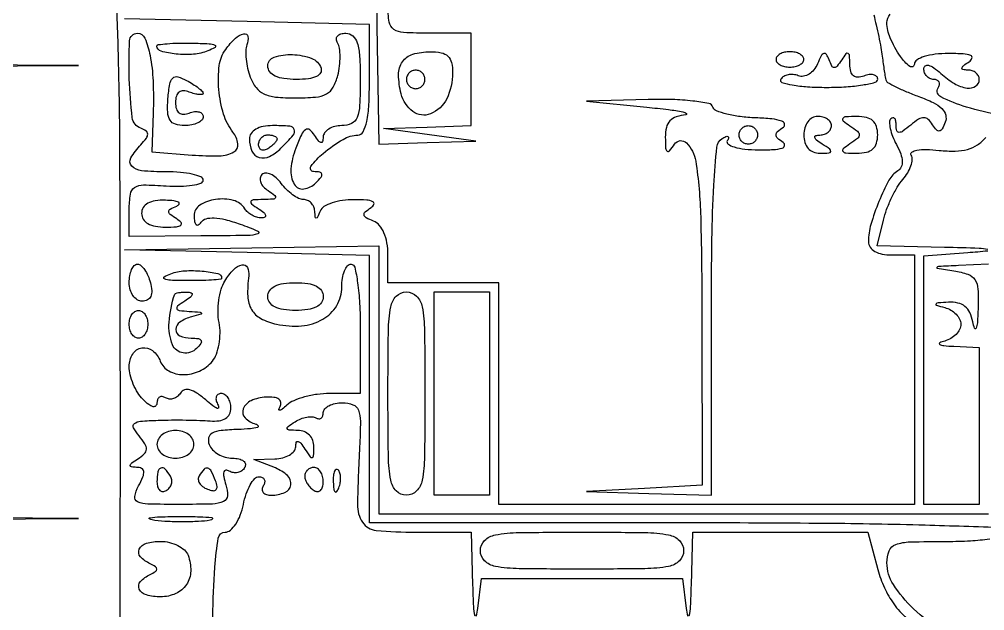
# Model space of a CAD drawing. Extents: x 23 to 255, y 40 to 184.
# Drawn here: x 183.42 to 192.26, y 89.04 to 94.46 of the extents above; entities that cross this region are included whole.
import ezdxf

# ---------------------------------------------------------------- set-up
doc = ezdxf.new("R2010")
doc.units = 0
doc.header["$MEASUREMENT"] = 0

msp = doc.modelspace()

# ---------------------------------------------------------------- linework, layer by layer
for points in [[(207.919475, 175.632891, 0.000007), (191.762556, 175.634099, 0.00002), (173.0434, 175.634494, 0.000013), (151.49745, 175.633531), (95.9364, 175.6296)], [(184.293888, 94.894483, -0.007722), (184.322148, 94.25961, -0.006492), (184.339675, 93.168083, -0.000768), (184.3434, 90.743142, -0.000499), (184.34057, 87.905087, -0.009538)], [(186.688115, 94.780257, -0.003013), (186.696203, 94.39245), (186.7122, 93.3138), (187.15635, 93.327091), (187.6005, 93.340382), (187.1775, 93.3984), (186.7545, 93.456418), (187.15635, 93.469709), (187.5582, 93.483), (187.5582, 93.906), (187.5582, 94.329), (187.1775, 94.329, -0.012152), (186.939063, 94.334796, -0.135673), (186.849675, 94.36425, -0.212646), (186.807843, 94.430421, -0.036189), (186.7968, 94.5828, -0.036189)], [(191.244058, 94.4982, -0.008505), (191.267163, 94.404872, -0.005976), (191.290112, 94.299126, -0.006032), (191.309654, 94.197351, -0.012554), (191.321929, 94.1175, 0.002561), (191.33102, 94.049314, 0.002949), (191.34041, 93.984356, 0.002647), (191.348983, 93.9294, 0.01708), (191.354403, 93.901845, 0.209098), (191.371543, 93.878854, 0.013137), (191.447781, 93.838028, 0.017578), (191.544491, 93.793648, 0.012025), (191.657123, 93.74983, -0.025634), (191.79013, 93.693872, -0.080783), (191.869164, 93.638551, -0.139107), (191.903091, 93.57963, -0.154309), (191.89915, 93.514241, -0.030866), (191.871102, 93.45278, -0.225928), (191.845792, 93.43407, -0.267405), (191.818405, 93.443464, -0.04108), (191.782875, 93.491617, 0.066014), (191.742922, 93.540479, 0.194887), (191.703227, 93.555812, 0.140487), (191.654965, 93.54112, 0.029529), (191.583148, 93.488351, -0.015658), (191.511595, 93.432657, -0.155747), (191.475973, 93.420809, -0.347834), (191.45599, 93.436235, -0.061049), (191.4498, 93.486741, 0.043837), (191.446413, 93.525302, 0.12868), (191.435361, 93.549325, 0.258152), (191.4192, 93.555749, 0.16613), (191.400646, 93.546646, 0.206642), (191.388242, 93.515397, 0.045771), (191.395361, 93.456939, 0.040331), (191.416914, 93.385568, 0.029385), (191.45168, 93.310287, -0.031164), (191.491481, 93.223293, -0.079303), (191.505809, 93.155576, -0.121795), (191.495939, 93.10485, -0.146705), (191.463827, 93.068669, 0.132457), (191.384174, 92.983823, 0.02473), (191.292226, 92.789026, 0.027316), (191.218557, 92.578725, 0.070699), (191.196, 92.419993, 0.153323), (191.211417, 92.3709, 0.110747), (191.253999, 92.331889, 0.082689), (191.321303, 92.306859, 0.047798), (191.4075, 92.2986), (191.619, 92.2986), (191.619, 91.1565), (191.619, 90.0144), (189.7155, 90.0144), (187.812, 90.0144), (187.812, 91.0296), (187.812, 92.0448), (187.3044, 92.0448), (186.7968, 92.0448), (186.7968, 92.301255, 0.041796), (186.7877, 92.40992, 0.060927), (186.760359, 92.501948, 0.074019), (186.717643, 92.570345, 0.125237), (186.662807, 92.609128, -0.027745), (186.596462, 92.638906, -0.234956), (186.577705, 92.66453, -0.265879), (186.587946, 92.692642, -0.034191), (186.641657, 92.732078, 0.144494), (186.66813, 92.762334, 0.412084), (186.659464, 92.786078, 0.093694), (186.602178, 92.800843, 0.015146), (186.4866, 92.804905, 0.036896), (186.380926, 92.79761, 0.045473), (186.284861, 92.774755, 0.051975), (186.210979, 92.741023, 0.165257), (186.176029, 92.70045, -0.009076), (186.152318, 92.64463, -0.295955), (186.140556, 92.637, -0.382689), (186.131442, 92.645173, -0.011437), (186.126679, 92.70045, 0.088424), (186.11682, 92.740832, 0.089455), (186.093638, 92.775136, 0.093262), (186.060886, 92.798129, 0.106931), (186.023577, 92.8062, -0.114055), (185.978981, 92.816507, -0.042964), (185.923706, 92.849651, -0.039762), (185.867503, 92.897519, -0.038632), (185.818994, 92.954117, 0.050371), (185.7726, 93.005747, 0.07807), (185.722655, 93.038633, 0.107732), (185.677254, 93.048396, 0.198182), (185.642917, 93.034117, 0.16362), (185.626977, 93.002027, 0.126842), (185.631508, 92.963031, 0.096837), (185.656891, 92.922641, 0.063267), (185.69945, 92.887496, -0.018793), (185.76195, 92.844599, -0.374951), (185.766505, 92.823668, -0.256281), (185.744624, 92.809771, -0.012191), (185.6547, 92.8062, 0.011695), (185.562651, 92.802636, 0.267377), (185.541447, 92.788603, 0.363403), (185.546499, 92.767362, 0.016614), (185.6124, 92.7216, -0.027275), (185.659278, 92.687545, -0.147021), (185.676768, 92.661761, -0.37991), (185.669285, 92.645097, -0.102799), (185.638543, 92.638295, -0.074131), (185.596125, 92.644063, -0.053889), (185.552024, 92.662232, -0.054031), (185.512958, 92.689329, -0.075854), (185.4855, 92.7216, 0.193313), (185.382211, 92.797752, 0.097632), (185.218095, 92.807404, 0.107813), (185.074025, 92.7547, 0.259087), (185.021495, 92.65815, 0.034779), (185.025771, 92.603646, 0.16695), (185.039913, 92.576393, 0.343442), (185.060289, 92.574355, 0.098226), (185.084945, 92.597688, -0.171776), (185.130899, 92.63004, -0.079882), (185.204317, 92.638427, -0.052285), (185.306852, 92.622915, -0.020762), (185.4432, 92.581313, -0.017137), (185.605317, 92.518073, -0.699554), (185.603819, 92.491469, -0.069984), (185.511684, 92.477173, -0.001729), (185.08365, 92.472575), (184.428, 92.4678), (184.428, 92.71111, -0.034526), (184.437978, 92.855437, -0.217213), (184.47657, 92.916202, -0.148263), (184.55759, 92.939746, -0.014042), (184.7664, 92.93146, 0.021024), (184.896118, 92.928125, 0.034617), (185.005395, 92.937497, 0.039117), (185.084382, 92.956237, 0.325754), (185.1048, 92.98425, 0.309654), (185.084646, 93.013673, 0.037373), (185.005395, 93.037749, 0.03397), (184.896101, 93.054524, 0.0211), (184.7664, 93.06, -0.021717), (184.540706, 93.069807, -0.184391), (184.451004, 93.113309, -0.333771), (184.442877, 93.186704, -0.055626), (184.53375, 93.307455, 0.026382), (184.58452, 93.367301, 0.164145), (184.5972, 93.404886, 0.247772), (184.582136, 93.43342, 0.062037), (184.53375, 93.458325, -0.281812), (184.455651, 93.556909, -0.02145), (184.428131, 93.910353, -0.021213), (184.430791, 94.259908, -0.399635), (184.503429, 94.329, -0.304055), (184.570604, 94.283989, -0.049192), (184.618243, 94.125391, -0.037824), (184.645854, 93.892254, -0.019028), (184.647106, 93.595759), (184.635176, 93.243217), (185.004229, 93.213865, 0.024651), (185.252953, 93.206383, 0.123541), (185.386397, 93.242605, 0.308955), (185.423106, 93.316584, 0.132279), (185.377788, 93.423256, -0.092968), (185.291853, 93.588579, -0.05156), (185.248565, 93.812538, -0.052197), (185.252167, 94.032175, -0.128683), (185.311013, 94.18095, -0.041939), (185.399978, 94.283114, -0.140041), (185.477557, 94.324719, -0.434721), (185.514046, 94.299425, -0.127696), (185.505668, 94.22325, 0.084721), (185.495069, 94.169454, 0.032061), (185.498037, 94.092649, 0.030634), (185.512077, 94.007792, 0.03268), (185.53619, 93.92715, 0.073258), (185.588717, 93.831489, 0.122606), (185.659775, 93.774216, 0.085751), (185.76802, 93.745035, 0.023063), (185.946462, 93.7368, 0.020719), (186.133135, 93.744539, 0.101094), (186.234128, 93.774057, 0.148006), (186.295467, 93.834708, 0.062898), (186.337853, 93.943492, 0.031921), (186.353631, 94.029184, 0.032431), (186.358259, 94.115731, 0.034264), (186.352221, 94.191118, 0.101636), (186.334472, 94.239592, -0.12894), (186.324069, 94.273569, -0.189539), (186.33419, 94.302736, -0.145934), (186.364713, 94.322402, -0.070749), (186.411107, 94.329, -0.186926), (186.474155, 94.304576, -0.133121), (186.515255, 94.240019, -0.061978), (186.537195, 94.118384, -0.013664), (186.543, 93.906, -0.011557), (186.537506, 93.668331, -0.083766), (186.51339, 93.557025, -0.189791), (186.462293, 93.502791, -0.110458), (186.3738, 93.483, 0.060533), (186.309001, 93.475126, 0.078496), (186.253922, 93.451936, 0.095937), (186.216791, 93.417589, 0.156456), (186.203305, 93.37725, -0.057377), (186.198187, 93.337129, -0.409499), (186.183094, 93.327835, -0.177196), (186.15985, 93.342936, -0.019992), (186.123562, 93.395533, 0.082687), (186.079867, 93.444462, 0.333265), (186.042271, 93.445721, 0.134405), (186.004132, 93.399855, 0.015788), (185.952514, 93.276007, 0.067292), (185.90835, 93.086487, 0.156435), (185.939235, 92.945597, 0.304184), (186.025854, 92.90332, 0.163658), (186.13692, 92.95848, 0.023395), (186.184645, 93.010893, 0.227191), (186.191734, 93.039242, 0.310348), (186.173697, 93.056634, 0.03752), (186.11577, 93.061881, -0.607545), (186.091757, 93.109916, -0.063389), (186.203819, 93.229021, -0.03715), (186.385665, 93.357469, -0.131482), (186.52185, 93.396519, 0.279957), (186.569423, 93.426592, 0.063965), (186.601944, 93.520499, 0.038749), (186.621793, 93.674525, 0.012676), (186.6276, 93.903544), (186.6276, 94.408689), (185.50665, 94.43497), (184.3857, 94.461252)], [(192.401528, 93.579802, -0.035741), (192.092559, 93.652884, -0.036843), (191.858762, 93.745553, -0.44458), (191.834714, 93.828218, 0.092164), (191.846219, 93.857902, 0.170701), (191.842347, 93.883152, 0.174877), (191.823663, 93.900014, 0.097296), (191.793193, 93.906, -0.108259), (191.759012, 93.913489, -0.099669), (191.729918, 93.934703, -0.09553), (191.71041, 93.966408, -0.090524), (191.7036, 94.003712, -0.235796), (191.71687, 94.030286, -0.231882), (191.746244, 94.035899, -0.089583), (191.794964, 94.01263, -0.027832), (191.858311, 93.961412, 0.04903), (191.98346, 93.868703, 0.096258), (192.099528, 93.82664, 0.18676), (192.177574, 93.843562, 0.252153), (192.2112, 93.906, 0.123684), (192.203069, 93.938367, 0.099425), (192.180136, 93.966129, 0.089546), (192.145847, 93.98502, 0.07833), (192.10545, 93.991895, -0.043119), (192.061571, 93.996229, -0.407644), (192.051713, 94.010273, -0.195823), (192.064851, 94.031755, -0.017677), (192.117904, 94.068035, 0.164983), (192.143608, 94.099866, 0.407688), (192.132459, 94.124702, 0.081054), (192.064563, 94.139378, 0.01278), (191.927554, 94.14288, 0.028524), (191.806802, 94.135986, 0.047259), (191.707037, 94.114877, 0.061567), (191.638389, 94.08373, 0.253806), (191.616309, 94.04559, -0.606457), (191.574527, 94.02526, -0.087666), (191.489125, 94.115395, -0.040984), (191.394643, 94.287672, -0.105316), (191.3652, 94.425904, -0.182982), (191.394342, 94.502869, -0.138232)], [(192.288961, 92.349172, 0.046462), (192.209278, 92.359098, 0.001568), (191.892338, 92.367951), (191.277376, 92.3832), (191.332651, 92.61585, -0.030734), (191.36286, 92.715371, -0.02226), (191.408062, 92.822083, -0.022612), (191.460302, 92.919929, -0.044784), (191.51175, 92.991219, 0.043433), (191.555567, 93.051591, 0.05279), (191.58504, 93.114929, 0.06166), (191.596975, 93.171794, 0.160684), (191.587364, 93.211945, -0.405733), (191.593415, 93.239348, -0.102761), (191.640206, 93.257918, -0.049527), (191.726706, 93.264334, -0.021208), (191.84247, 93.256526, 0.030832), (191.990232, 93.249411, 0.063947), (192.104352, 93.265639, 0.07898), (192.194622, 93.306668, 0.075396), (192.269367, 93.3742, -0.010162)], [(192.426297, 89.800678, 0.001485), (191.714175, 89.823437, 0.00525), (190.80913, 89.840162, 0.001995), (189.5463, 89.8452), (186.6276, 89.8452), (186.6276, 91.069444), (186.6276, 92.293689), (185.50665, 92.31997), (184.3857, 92.346252), (185.54895, 92.364726), (186.7122, 92.3832), (186.7122, 91.1565), (186.7122, 89.9298), (189.504, 89.9298), (192.2958, 89.9298)], [(192.2958, 92.214), (192.02085, 92.201324, 0.000897), (191.83772, 92.192552, 0.202175), (191.822532, 92.185241, 0.591928), (191.825484, 92.177046, 0.001448), (191.97855, 92.153405, -0.04348), (192.107556, 92.122211, -0.171428), (192.170967, 92.07262, -0.130577), (192.198676, 91.98547, -0.021282), (192.199679, 91.806531, -0.007317), (192.193038, 91.677903, -0.078147), (192.181541, 91.627015, -0.688391), (192.167628, 91.627198, -0.040416), (192.151495, 91.68525, 0.061419), (192.123928, 91.770441, 0.113096), (192.079435, 91.827664, 0.116807), (192.015572, 91.85868, 0.068283), (191.930366, 91.865786, 0.005067), (191.833162, 91.859627, 0.216639), (191.815426, 91.849935, 0.521337), (191.819249, 91.838284, 0.009228), (191.89395, 91.817283, -0.068007), (191.950542, 91.793927, -0.068913), (191.99851, 91.756326, -0.075394), (192.030894, 91.710759, -0.117373), (192.042, 91.6641, -0.117373), (192.030894, 91.617441, -0.075394), (191.99851, 91.571874, -0.068913), (191.950542, 91.534273, -0.068007), (191.89395, 91.510917, 0.049066), (191.848909, 91.494289, 0.602595), (191.848417, 91.480003, 0.109045), (191.885528, 91.468388, 0.010989), (191.97855, 91.462414), (192.2112, 91.4526), (192.2112, 90.7335), (192.2112, 90.0144), (191.9574, 90.0144), (191.7036, 90.0144), (191.7036, 91.151865), (191.7036, 92.289329), (192.10545, 92.321016, 0.006269), (192.288315, 92.337744, 0.851325)], [(185.193781, 88.98559, -0.015096), (185.212041, 89.439505, -0.022021), (185.242776, 89.706912, -0.368525), (185.305725, 89.7606, 0.183021), (185.353978, 89.778875, 0.066225), (185.40279, 89.835154, 0.054647), (185.444814, 89.917266, 0.041636), (185.47281, 90.0144, -0.032741), (185.49896, 90.111582, -0.045831), (185.535598, 90.193646, -0.054666), (185.576514, 90.250869, -0.213362), (185.615278, 90.2682, -0.105574), (185.646145, 90.261609, -0.180418), (185.664688, 90.243349, -0.163938), (185.667747, 90.215915, -0.085122), (185.6547, 90.1836, 0.131946), (185.645067, 90.15146, 0.190139), (185.65505, 90.123851, 0.14379), (185.684595, 90.105229, 0.069308), (185.729314, 90.099, 0.099602), (185.852833, 90.123852, 0.262801), (185.906218, 90.192678, 0.246397), (185.876264, 90.278054, 0.092456), (185.765885, 90.348153), (185.5701, 90.426675), (185.76045, 90.432038, 0.053342), (185.833365, 90.441923, 0.071142), (185.895265, 90.466889, 0.088946), (185.937145, 90.502368, 0.171213), (185.952095, 90.54315, -0.066727), (185.957735, 90.581636, -0.405416), (185.973569, 90.590737, -0.167501), (185.998156, 90.574609, -0.021149), (186.0354, 90.522, 0.011213), (186.083067, 90.451747, 0.309569), (186.102919, 90.444461, 0.327416), (186.116002, 90.460334, 0.011938), (186.118705, 90.54315, 0.093925), (186.108227, 90.601207, 0.103062), (186.077333, 90.649273, 0.103062), (186.029815, 90.681003, 0.093925), (185.97195, 90.692495, -0.012704), (185.891796, 90.695234, -0.310059), (185.875082, 90.70823, -0.326284), (185.881617, 90.727808, -0.013443), (185.946761, 90.771513, -0.045296), (185.998761, 90.798158, -0.049042), (186.053356, 90.814152, -0.054724), (186.10244, 90.817971, -0.131214), (186.137111, 90.807525, 0.111548), (186.162806, 90.798683, 0.183592), (186.184775, 90.804385, 0.15914), (186.199539, 90.824294, 0.080793), (186.2046, 90.855407, -0.189143), (186.218021, 90.889617, -0.088837), (186.256585, 90.918682, -0.068653), (186.313845, 90.938394, -0.048653), (186.381571, 90.945, -0.090618), (186.475921, 90.927759, -0.213273), (186.525629, 90.878413, -0.094808), (186.544238, 90.776012, -0.011138), (186.536884, 90.54315, 0.008468), (186.517316, 90.013202, 0.15136), (186.563973, 89.851231, 0.229204), (186.688593, 89.776655, 0.022164), (187.0506, 89.7606), (187.5582, 89.7606), (187.571739, 89.27415, 0.005049), (187.579132, 89.079314, 0.043432), (187.59083, 88.993077, 0.770582)], [(180.55755, 89.865351), (183.9627, 89.885503), (180.59283, 89.908628, -0.001156)], [(189.55597, 88.993077, 0.043432), (189.567668, 89.079314, 0.005049), (189.575061, 89.27415), (189.5886, 89.7606), (190.389039, 89.7606), (191.189478, 89.7606), (191.281213, 89.419925, 0.041696), (191.342125, 89.251158, 0.048993), (191.427699, 89.104311, 0.046719), (191.543896, 88.971534, 0.032914)], [(191.87008, 88.857424, -0.052218), (191.607694, 89.060053, -0.058159), (191.424277, 89.281079, -0.145128), (191.3652, 89.480328, -0.095152), (191.386261, 89.589994, -0.215618), (191.445788, 89.647324, -0.078941), (191.575225, 89.671454, -0.006687), (191.9151, 89.676, 0.013867), (192.129694, 89.681952, 0.024301), (192.306375, 89.700404, 0.022017)], [(187.604566, 88.992581, 0.042603), (187.619399, 89.06265), (187.65352, 89.3376), (188.5734, 89.3376), (189.49328, 89.3376), (189.527401, 89.06265, 0.042603), (189.542234, 88.992581, 0.770582)]]:
    msp.add_lwpolyline(points, format="xyb")
for points in [[(185.148451, 94.166952, -0.073827), (185.017714, 94.137035, -0.043462), (184.857091, 94.138528, -0.042137), (184.718674, 94.163772, -0.338669), (184.6818, 94.211967, -0.378823), (184.693037, 94.224671, -0.009757), (184.774992, 94.233126, -0.015922), (184.87741, 94.238401, -0.009589), (184.99905, 94.238454, -0.006806), (185.158309, 94.2333, -0.100438), (185.212315, 94.21973, -0.595733), (185.213347, 94.199042, -0.043469)], [(187.389, 93.96522, -0.11371), (187.33466, 93.729369, -0.185395), (187.186469, 93.590962, -0.264025), (187.024426, 93.612415, -0.170884), (186.917347, 93.774292, -0.056558), (186.893816, 93.950293, -0.156866), (186.929248, 94.068473, -0.172429), (187.023893, 94.13702, -0.07145), (187.182493, 94.1598, -0.047512), (187.283989, 94.150134, -0.142392), (187.345404, 94.118722, -0.150117), (187.37852, 94.060493, -0.054832)], [(190.35, 94.0893, 0.17482), (190.359703, 94.062398, 0.093122), (190.387277, 94.039509, 0.073362), (190.428351, 94.024019, 0.053595), (190.4769, 94.0188, 0.053595), (190.525449, 94.024019, 0.073362), (190.566523, 94.039509, 0.093122), (190.594097, 94.062398, 0.17482), (190.6038, 94.0893, 0.17482), (190.594097, 94.116202, 0.093122), (190.566523, 94.139091, 0.073362), (190.525449, 94.154581, 0.053595), (190.4769, 94.1598, 0.053595), (190.428351, 94.154581, 0.073362), (190.387277, 94.139091, 0.093122), (190.359703, 94.116202, 0.17482)], [(190.729633, 94.049188, -0.0714), (190.697028, 93.994015, -0.084963), (190.651818, 93.953962, -0.097624), (190.601346, 93.934917, -0.133944), (190.553292, 93.939743, 0.067688), (190.506531, 93.950753, 0.07272), (190.459702, 93.948451, 0.081193), (190.419974, 93.933664, 0.125366), (190.393751, 93.908348, 0.48402), (190.404283, 93.879314, 0.036259), (190.498126, 93.855477, 0.028947), (190.638277, 93.838806, 0.01513), (190.814042, 93.833486, 0.015293), (190.9929, 93.838957, 0.025032), (191.143549, 93.855782, 0.022403), (191.257482, 93.879599, 0.342504), (191.2806, 93.909388, 0.200957), (191.270209, 93.934197, 0.142539), (191.243323, 93.948689, 0.093321), (191.20231, 93.949718, 0.051393), (191.1537, 93.936594, -0.083918), (191.098315, 93.925426, -0.18545), (191.058228, 93.939391, -0.158525), (191.033747, 93.978928, -0.057999), (191.025505, 94.044999, 0.01514), (191.022487, 94.1233, 0.252708), (191.009048, 94.144552, 0.371795), (190.9888, 94.140447, 0.023537), (190.951145, 94.086777, -0.021226), (190.909233, 94.026447, -0.234453), (190.883652, 94.013755, -0.282378), (190.861334, 94.027451, -0.028858), (190.83539, 94.086777, 0.051603), (190.811614, 94.135051, 0.351354), (190.788223, 94.143175, 0.190869), (190.762802, 94.120937, 0.020931)], [(186.183881, 94.010458, -0.21335), (186.179524, 93.966438, -0.155959), (186.142853, 93.932796, -0.080612), (186.068946, 93.912181, -0.027795), (185.95785, 93.906, -0.032579), (185.84453, 93.913392, -0.07682), (185.763434, 93.937028, -0.118776), (185.714856, 93.975783, -0.166761), (185.697, 94.027831, -0.322892), (185.755803, 94.109394, -0.08953), (185.921316, 94.133211, -0.079476), (186.098732, 94.098301, -0.227861)], [(186.966, 93.906, 0.099038), (186.972459, 93.873713, 0.097945), (186.990851, 93.846251, 0.097945), (187.018313, 93.827859, 0.099038), (187.0506, 93.8214, 0.099038), (187.082887, 93.827859, 0.097945), (187.110349, 93.846251, 0.097945), (187.128741, 93.873713, 0.099038), (187.1352, 93.906, 0.099038), (187.128741, 93.938287, 0.097945), (187.110349, 93.965749, 0.097945), (187.082887, 93.984141, 0.099038), (187.0506, 93.9906, 0.099038), (187.018313, 93.984141, 0.097945), (186.990851, 93.965749, 0.097945), (186.972459, 93.938287, 0.099038)], [(185.1048, 93.778779, -0.367091), (185.095792, 93.768162, -0.064595), (185.067523, 93.767186, -0.044112), (185.026577, 93.77475, -0.023898), (184.9779, 93.790806, 0.079931), (184.923539, 93.802216, 0.175918), (184.883557, 93.789808, 0.164142), (184.85907, 93.753725, 0.067816), (184.851, 93.6945, 0.067816), (184.85907, 93.635275, 0.164142), (184.883557, 93.599192, 0.175918), (184.923539, 93.586784, 0.079931), (184.9779, 93.598194, -0.055937), (185.026491, 93.610842, -0.100118), (185.067523, 93.608514, -0.147206), (185.094438, 93.592066, -0.184534), (185.1048, 93.564945, -0.197343), (185.091944, 93.53364, -0.086091), (185.054703, 93.507071, -0.066024), (184.999533, 93.489029, -0.046084), (184.934256, 93.483, -0.072779), (184.849896, 93.495345, -0.184599), (184.801601, 93.532494, -0.128569), (184.780178, 93.603179, -0.028657), (184.782564, 93.730407, -0.019481), (184.798039, 93.864371, -0.162473), (184.825639, 93.917895, -0.268392), (184.871614, 93.929543, -0.053831), (184.953108, 93.89663, -0.017526), (185.011214, 93.862862, -0.024758), (185.06024, 93.828523, -0.022708), (185.09669, 93.797452, -0.207785)], [(189.1656, 93.6522, -0.005514), (189.365233, 93.629863, -0.017457), (189.498052, 93.608787, -0.126051), (189.528951, 93.594125, -0.673617), (189.52515, 93.582202, 0.060306), (189.437006, 93.564607, 0.127746), (189.378853, 93.527201, 0.128028), (189.346332, 93.466288, 0.060708), (189.336095, 93.37725, 0.011338), (189.339087, 93.275791, 0.222344), (189.353419, 93.248904, 0.405719), (189.375774, 93.251766, 0.022927), (189.420695, 93.3138, -0.476266), (189.530135, 93.324884, -0.158648), (189.614502, 93.15801, -0.032355), (189.659975, 92.646896, -0.005796), (189.671905, 91.689287), (189.6732, 90.191674), (189.14445, 90.161638), (188.6157, 90.131601), (189.18675, 90.115301), (189.7578, 90.099), (189.7578, 91.701407, -0.00352), (189.763012, 92.441706, -0.011148), (189.781036, 92.936964, -0.008719), (189.80775, 93.287275, -0.235113), (189.855471, 93.364179, -0.031172), (189.890516, 93.382927, -0.204631), (189.909995, 93.383419, -0.391242), (189.915859, 93.37117, -0.063633), (189.903928, 93.344912, 0.399828), (189.910437, 93.313941, 0.079943), (189.96653, 93.2873, 0.046034), (190.063486, 93.268468, 0.022076), (190.190181, 93.261405, 0.014554), (190.325964, 93.263788, 0.059863), (190.406945, 93.277376, 0.277151), (190.428199, 93.300456, 0.309474), (190.416674, 93.327964, -0.036423), (190.363946, 93.367768, -0.216593), (190.350077, 93.398431, -0.215894), (190.364039, 93.42911, -0.036188), (190.416932, 93.468995, 0.338444), (190.427535, 93.49856, 0.239424), (190.401731, 93.524732, 0.056714), (190.312301, 93.543714, 0.014185), (190.163132, 93.553795, -0.02143), (190.022021, 93.565386, -0.03053), (189.898457, 93.588619, -0.03089), (189.803981, 93.618743, -0.223074), (189.7719, 93.6524, 0.271069), (189.734414, 93.685206, 0.018047), (189.587455, 93.70793, 0.021907), (189.399416, 93.721778, 0.013898), (189.1797, 93.722198), (188.6157, 93.707596)], [(190.6038, 93.3984, 0.071148), (190.613846, 93.328156, 0.110073), (190.643294, 93.274682, 0.119898), (190.690497, 93.241726, 0.095184), (190.75185, 93.230495, 0.011938), (190.834666, 93.233198, 0.327416), (190.850539, 93.246281, 0.309569), (190.843253, 93.266133, 0.011213), (190.773, 93.3138, -0.021149), (190.720391, 93.351044, -0.167501), (190.704263, 93.375631, -0.405416), (190.713364, 93.391465, -0.066727), (190.75185, 93.397105, 0.07833), (190.792247, 93.40398, 0.089546), (190.826536, 93.422871, 0.099425), (190.849469, 93.450633, 0.123684), (190.8576, 93.483, 0.148195), (190.847823, 93.515263, 0.098894), (190.820323, 93.542749, 0.082425), (190.779214, 93.561281, 0.064853), (190.7307, 93.5676, 0.130775), (190.681991, 93.554639, 0.10214), (190.640813, 93.51825, 0.08892), (190.613264, 93.463492, 0.072314)], [(191.0268, 93.481705, -0.02521), (191.095722, 93.431314, -0.226004), (191.1114, 93.3984, -0.226004), (191.095722, 93.365486, -0.02521), (191.0268, 93.315095, 0.022927), (190.964766, 93.270174, 0.405719), (190.961904, 93.247819, 0.222344), (190.988791, 93.233487, 0.011338), (191.09025, 93.230495, 0.055785), (191.177334, 93.239642, 0.127363), (191.235818, 93.269311, 0.139785), (191.269273, 93.321481, 0.073238), (191.2806, 93.3984, 0.073238), (191.269273, 93.475319, 0.139785), (191.235818, 93.527489, 0.127363), (191.177334, 93.557158, 0.055785), (191.09025, 93.566305, 0.011338), (190.988791, 93.563313, 0.222344), (190.961904, 93.548981, 0.405719), (190.964766, 93.526626, 0.022927)], [(185.5278, 93.361093, 0.105752), (185.551649, 93.249593, 0.21987), (185.61725, 93.192462, 0.189077), (185.712013, 93.201022, 0.080564), (185.81708, 93.276765, 0.016232), (185.929219, 93.396432, 0.27706), (185.938473, 93.447309, 0.292927), (185.898058, 93.477415, 0.017584), (185.7393, 93.483, 0.047734), (185.652902, 93.474733, 0.083213), (185.585644, 93.449659, 0.111514), (185.543183, 93.410498, 0.15208)], [(190.1808, 93.3984, -0.099038), (190.174341, 93.366113, -0.097945), (190.155949, 93.338651, -0.097945), (190.128487, 93.320259, -0.099038), (190.0962, 93.3138, -0.099038), (190.063913, 93.320259, -0.097945), (190.036451, 93.338651, -0.097945), (190.018059, 93.366113, -0.099038), (190.0116, 93.3984, -0.099038), (190.018059, 93.430687, -0.097945), (190.036451, 93.458149, -0.097945), (190.063913, 93.476541, -0.099038), (190.0962, 93.483, -0.099038), (190.128487, 93.476541, -0.097945), (190.155949, 93.458149, -0.097945), (190.174341, 93.430687, -0.099038)], [(185.7816, 93.361093, -0.151918), (185.776055, 93.343265, -0.038439), (185.756749, 93.319386, -0.035638), (185.729383, 93.294257, -0.029505), (185.697, 93.2715, -0.082592), (185.664674, 93.258259, -0.161196), (185.637251, 93.260891, -0.182303), (185.619023, 93.278779, -0.108972), (185.6124, 93.308807, -0.093332), (185.61884, 93.343007, -0.09642), (185.637251, 93.372082, -0.099167), (185.66472, 93.391542, -0.105053), (185.697, 93.3984, -0.042167), (185.729389, 93.395664, -0.061769), (185.756749, 93.387441, -0.081139), (185.775301, 93.375359, -0.210953)], [(184.5408, 92.6793, 0.141908), (184.556145, 92.626321, 0.121926), (184.598159, 92.586045, 0.088171), (184.666882, 92.561291, 0.043972), (184.75935, 92.553695, 0.014869), (184.859914, 92.557283, 0.140629), (184.900096, 92.571716, 0.447965), (184.902482, 92.594531, 0.067093), (184.862577, 92.628055, -0.022213), (184.802456, 92.669998, -0.233412), (184.789555, 92.696129, -0.275386), (184.803368, 92.719308, -0.029355), (184.862577, 92.74698, 0.155051), (184.884265, 92.76474, 0.445665), (184.879825, 92.781332, 0.090783), (184.836966, 92.794109, 0.019532), (184.75935, 92.799521, 0.042439), (184.665652, 92.79443, 0.091202), (184.597262, 92.77169, 0.128849), (184.555963, 92.732501, 0.139728)], [(184.621713, 92.0448, -0.047946), (184.633504, 91.971715, -0.120594), (184.624129, 91.918962, -0.169691), (184.594502, 91.887293, -0.121219), (184.54698, 91.8756, -0.140877), (184.501608, 91.888642, -0.099857), (184.46295, 91.925302, -0.084945), (184.436912, 91.980129, -0.068582), (184.428, 92.0448, -0.042236), (184.433482, 92.109578, -0.061847), (184.449953, 92.164298, -0.081235), (184.474156, 92.201398, -0.2107), (184.502733, 92.214, -0.181596), (184.534552, 92.20205, -0.059916), (184.568511, 92.164298, -0.050447), (184.599276, 92.10956, -0.038887)], [(185.521485, 92.10825, 0.041118), (185.512673, 91.920684, 0.12242), (185.547824, 91.797924, 0.143732), (185.632029, 91.717443, 0.065362), (185.776638, 91.66519, 0.075014), (186.006338, 91.649902, 0.109094), (186.199602, 91.709817, 0.130136), (186.327092, 91.835125, 0.134608), (186.3738, 92.005477, -0.038692), (186.379988, 92.085326, -0.057746), (186.398651, 92.152746, -0.075912), (186.426011, 92.198706, -0.224226), (186.4584, 92.214, -0.350432), (186.4927, 92.186595, -0.020168), (186.518829, 92.0448, -0.022889), (186.537126, 91.855041, -0.01259), (186.543, 91.6218), (186.543, 91.0296), (186.26382, 91.0296, 0.033793), (186.148579, 91.021802, 0.031928), (186.033182, 90.998536, 0.033526), (185.933809, 90.964519, 0.08806), (185.870709, 90.92385, -0.016432), (185.829082, 90.887685, -0.124367), (185.805667, 90.876804, -0.549999), (185.798267, 90.884705, -0.064058), (185.809277, 90.912193, 0.163172), (185.816243, 90.949327, 0.216013), (185.798093, 90.97805, 0.118243), (185.751954, 90.994703, 0.040857), (185.680646, 90.996793, 0.089674), (185.543799, 90.964574, 0.201652), (185.471503, 90.888922, 0.29316), (185.488568, 90.807085, 0.136141), (185.586568, 90.750419, -0.193485), (185.607761, 90.734775, -0.491475), (185.602023, 90.719575, -0.054209), (185.537243, 90.707255, -0.01211), (185.424705, 90.701014, 0.01744), (185.268187, 90.690659, 0.093767), (185.186682, 90.666521, 0.221297), (185.154494, 90.625074, 0.148872), (185.158806, 90.5643, 0.100819), (185.189729, 90.515775, 0.066821), (185.241708, 90.474677, 0.063468), (185.305873, 90.446879, 0.07063), (185.372644, 90.4374, -0.051765), (185.432151, 90.431223, -0.112428), (185.473666, 90.412143, -0.18667), (185.490831, 90.383956, -0.184936), (185.484647, 90.35142, -0.101221), (185.457658, 90.322757, -0.098432), (185.421322, 90.30664, -0.097416), (185.381261, 90.305557, -0.096898), (185.343691, 90.319714, 0.150179), (185.311886, 90.32802, 0.333565), (185.293602, 90.313034, 0.113726), (185.292997, 90.269151, 0.023667), (185.312937, 90.194194, -0.084923), (185.326938, 90.093304, -0.290831), (185.291358, 90.041026, -0.095252), (185.18882, 90.018396, -0.006823), (184.896024, 90.0144, -0.005821), (184.599406, 90.017853, -0.098391), (184.504322, 90.039059, -0.348957), (184.478741, 90.087754, -0.076053), (184.5126, 90.1836, 0.022434), (184.552948, 90.26787, 0.127653), (184.560202, 90.316611, 0.264535), (184.540729, 90.343691, 0.104945), (184.494427, 90.354095, -0.039209), (184.447767, 90.35832, -0.412119), (184.437672, 90.372451, -0.197621), (184.451007, 90.394118, -0.016173), (184.50716, 90.432248, 0.050531), (184.565711, 90.478174, 0.190605), (184.584697, 90.519793, 0.156052), (184.571783, 90.568671, 0.03121), (184.517951, 90.642452, -0.047814), (184.467833, 90.716157, -0.361429), (184.475289, 90.754507, -0.153217), (184.52943, 90.776198, -0.011045), (184.692591, 90.785164, -0.00642), (184.81576, 90.787625, -0.004965), (184.950006, 90.787249, -0.005021), (185.075354, 90.784394, -0.012004), (185.16825, 90.77911, 0.051244), (185.250002, 90.780874, 0.107713), (185.309622, 90.801868, 0.139766), (185.345563, 90.841238, 0.116058), (185.3586, 90.896646, 0.065586), (185.351904, 90.947472, 0.082939), (185.332282, 90.990545, 0.099115), (185.303173, 91.019355, 0.146704), (185.269007, 91.0296, 0.145845), (185.240052, 91.02097, 0.185797), (185.223896, 90.998536, 0.132611), (185.224135, 90.964341, 0.064701), (185.241249, 90.92385, -0.173342), (185.245543, 90.901015, -0.486768), (185.233413, 90.894273, -0.065978), (185.191943, 90.918594, -0.014271), (185.127741, 90.971661, 0.030609), (185.047304, 91.03384, 0.084029), (184.98227, 91.063604, 0.144593), (184.932311, 91.062322, 0.177936), (184.895853, 91.033731, -0.084757), (184.868295, 91.002479, -0.093396), (184.832784, 90.983413, -0.100439), (184.794938, 90.979375, -0.115423), (184.760554, 90.990913, 0.09888), (184.730524, 91.002095, 0.176047), (184.704934, 90.997195, 0.169404), (184.687799, 90.976747, 0.090708), (184.6818, 90.94395, -0.190597), (184.671075, 90.916836, -0.271115), (184.646822, 90.909653, -0.106318), (184.606924, 90.929094, -0.030048), (184.5549, 90.975214, -0.058077), (184.506307, 91.036628, -0.038951), (184.465277, 91.116315, -0.03907), (184.437265, 91.200977, -0.06043), (184.428, 91.277357, -0.137439), (184.460072, 91.391831, -0.21735), (184.542962, 91.448104, -0.213171), (184.641147, 91.422858, -0.133957), (184.712394, 91.3257, 0.179897), (184.791119, 91.236372, 0.123471), (184.923432, 91.203049, 0.107581), (185.071066, 91.235028, 0.113083), (185.188997, 91.325214, 0.086606), (185.2261, 91.390025, 0.043794), (185.250331, 91.481248, 0.041749), (185.259338, 91.582583, 0.048559), (185.25047, 91.678876, -0.046004), (185.24091, 91.777179, -0.035607), (185.248029, 91.884589, -0.036598), (185.269423, 91.984703, -0.068746), (185.303164, 92.060062, -0.04904), (185.384108, 92.165168, -0.150958), (185.461263, 92.209026, -0.35057), (185.509434, 92.185332, -0.143075)], [(185.274, 92.085693, -0.387777), (185.265266, 92.076125, -0.005456), (185.180808, 92.069338, -0.011779), (185.078394, 92.064653, -0.007085), (184.95675, 92.063681, -0.007318), (184.805779, 92.066825, -0.091213), (184.750101, 92.079122, -0.610426), (184.748645, 92.098399, -0.050313), (184.807349, 92.126723, -0.071745), (184.934189, 92.153197, -0.037572), (185.095784, 92.151163, -0.033147), (185.23942, 92.12887, -0.351083)], [(186.2046, 91.9179, -0.152103), (186.187503, 91.862998, -0.12651), (186.14115, 91.822725, -0.082504), (186.062648, 91.798526, -0.033607), (185.9508, 91.791, -0.033607), (185.838952, 91.798526, -0.082504), (185.76045, 91.822725, -0.12651), (185.714097, 91.862998, -0.152103), (185.697, 91.9179, -0.152103), (185.714097, 91.972802, -0.12651), (185.76045, 92.013075, -0.082504), (185.838952, 92.037274, -0.033607), (185.9508, 92.0448, -0.033607), (186.062648, 92.037274, -0.082504), (186.14115, 92.013075, -0.12651), (186.187503, 91.972802, -0.152103)], [(184.9356, 91.8756, 0.018561), (184.869948, 91.829631, 0.350707), (184.864181, 91.806876, 0.26249), (184.886017, 91.790921, 0.013012), (184.9779, 91.782482, -0.003696), (185.076568, 91.775271, -0.279135), (185.088981, 91.76632, -0.451518), (185.083939, 91.755792, -0.005087), (184.99905, 91.732683, 0.083585), (184.892501, 91.684795, 0.244713), (184.854957, 91.616338, 0.304581), (184.891953, 91.558578, 0.102814), (184.99482, 91.5372, -0.031548), (185.060647, 91.533042, -0.244498), (185.085182, 91.51605, -0.285306), (185.083241, 91.488518, -0.039816), (185.044491, 91.443051, -0.23375), (184.921182, 91.401345, -0.269672), (184.824317, 91.47651, -0.116036), (184.792571, 91.682353, -0.060012), (184.844043, 91.93905, -0.247873), (184.852536, 91.947237, -0.026693), (184.880021, 91.953607, -0.027859), (184.915729, 91.957864, -0.018806), (184.95675, 91.958905, -0.066727), (184.995236, 91.953265, -0.405416), (185.004338, 91.937431, -0.167501), (184.988209, 91.912844, -0.021149)], [(187.1352, 91.0296, -0.003368), (187.131325, 90.454288, -0.041619), (187.110205, 90.236475, -0.151374), (187.058718, 90.137656, -0.200111), (186.966, 90.099, -0.200111), (186.873282, 90.137656, -0.151374), (186.821795, 90.236475, -0.041619), (186.800675, 90.454288, -0.003368), (186.7968, 91.0296, -0.003368), (186.800675, 91.604912, -0.041619), (186.821795, 91.822725, -0.151374), (186.873282, 91.921544, -0.200111), (186.966, 91.9602, -0.200111), (187.058718, 91.921544, -0.151374), (187.110205, 91.822725, -0.041619), (187.131325, 91.604912, -0.003368)], [(184.5972, 91.6641, -0.064853), (184.590881, 91.615586, -0.082425), (184.572349, 91.574477, -0.098894), (184.544863, 91.546977, -0.148195), (184.5126, 91.5372, -0.148195), (184.480337, 91.546977, -0.098894), (184.452851, 91.574477, -0.082425), (184.434319, 91.615586, -0.064853), (184.428, 91.6641, -0.064853), (184.434319, 91.712614, -0.082425), (184.452851, 91.753723, -0.098894), (184.480337, 91.781223, -0.148195), (184.5126, 91.791, -0.148195), (184.544863, 91.781223, -0.098894), (184.572349, 91.753723, -0.082425), (184.590881, 91.712614, -0.064853)], [(184.6818, 90.5643, 0.130775), (184.694761, 90.515591, 0.10214), (184.73115, 90.474413, 0.08892), (184.785908, 90.446864, 0.072314), (184.851, 90.4374, 0.072314), (184.916092, 90.446864, 0.08892), (184.97085, 90.474413, 0.10214), (185.007239, 90.515591, 0.130775), (185.0202, 90.5643, 0.130775), (185.007239, 90.613009, 0.10214), (184.97085, 90.654187, 0.08892), (184.916092, 90.681736, 0.072314), (184.851, 90.6912, 0.072314), (184.785908, 90.681736, 0.08892), (184.73115, 90.654187, 0.10214), (184.694761, 90.613009, 0.130775)], [(184.6818, 90.220907, 0.067432), (184.688112, 90.174317, 0.140899), (184.707057, 90.143367, 0.190788), (184.735128, 90.132656, 0.136093), (184.76778, 90.142153, 0.090427), (184.796906, 90.168425, 0.095498), (184.814206, 90.202816, 0.099685), (184.817067, 90.239927, 0.108373), (184.805087, 90.274046, 0.050477), (184.755136, 90.33915, 0.315493), (184.716248, 90.347206, 0.25701), (184.689004, 90.312155, 0.039415)], [(185.067979, 90.277065, 0.155001), (185.059812, 90.244541, 0.122934), (185.07079, 90.209813, 0.097234), (185.100079, 90.178036, 0.066562), (185.143277, 90.154473, 0.052218), (185.194733, 90.140671, 0.241428), (185.22312, 90.149955, 0.239714), (185.232277, 90.178502, 0.051608), (185.21834, 90.230208, 0.024065), (185.179391, 90.318725, 0.204288), (185.147024, 90.346271, 0.293393), (185.112698, 90.33682, 0.044472)], [(186.0354, 90.273193, 0.089642), (186.041601, 90.238881, 0.053229), (186.060251, 90.201611, 0.051032), (186.087639, 90.167205, 0.06081), (186.12, 90.1413, 0.139169), (186.152118, 90.132168, 0.191142), (186.179749, 90.143117, 0.138808), (186.198402, 90.174239, 0.066118), (186.2046, 90.220907, 0.062283), (186.198294, 90.271338, 0.080552), (186.179749, 90.314056, 0.097988), (186.152265, 90.342646, 0.153634), (186.12, 90.3528, 0.092995), (186.087705, 90.346741, 0.096318), (186.060251, 90.329415, 0.099231), (186.041877, 90.303567, 0.105429)], [(186.295879, 90.21885, 0.018894), (186.300874, 90.155711, 0.168741), (186.31283, 90.131028, 0.470617), (186.328248, 90.132487, 0.054073), (186.346991, 90.167738, 0.051402), (186.360192, 90.214003, 0.05415), (186.363358, 90.261172, 0.060344), (186.356661, 90.302229, 0.126455), (186.340313, 90.329887, 0.296942), (186.321797, 90.333797, 0.208169), (186.306176, 90.318354, 0.077125), (186.296809, 90.277747, 0.028489)], [(185.169765, 89.869351, -0.024559), (185.061439, 89.858308, -0.012695), (184.925314, 89.85462, -0.01259), (184.78487, 89.857918, -0.018638), (184.662165, 89.868488, -0.069146), (184.614557, 89.881217, -0.756877), (184.616019, 89.892919, -0.031761), (184.711643, 89.901278, -0.005499), (184.8933, 89.903585, -0.005888), (185.07568, 89.901747, -0.025342), (185.183897, 89.893885, -0.556092), (185.189415, 89.881933, -0.212532)], [(189.504, 89.5914, -0.200111), (189.465344, 89.498682, -0.151374), (189.366525, 89.447195, -0.041619), (189.148712, 89.426075, -0.003368), (188.5734, 89.4222, -0.003368), (187.998088, 89.426075, -0.041619), (187.780275, 89.447195, -0.151374), (187.681456, 89.498682, -0.200111), (187.6428, 89.5914, -0.200111), (187.681456, 89.684118, -0.151374), (187.780275, 89.735605, -0.041619), (187.998088, 89.756725, -0.003368), (188.5734, 89.7606, -0.003368), (189.148712, 89.756725, -0.041619), (189.366525, 89.735605, -0.151374), (189.465344, 89.684118, -0.200111)], [(184.966194, 89.5491, -0.099195), (184.990763, 89.404815, -0.139413), (184.951622, 89.280973, -0.142601), (184.854115, 89.198118, -0.105654), (184.715049, 89.1684, -0.065961), (184.584544, 89.185692, -0.219828), (184.519852, 89.239766, -0.305798), (184.530371, 89.308559, -0.09753), (184.61835, 89.37285, 0.029131), (184.669742, 89.400584, 0.260055), (184.6818, 89.4222, 0.260055), (184.669742, 89.443816, 0.029131), (184.61835, 89.47155, -0.09753), (184.530371, 89.535841, -0.305798), (184.519852, 89.604634, -0.219828), (184.584544, 89.658708, -0.065961), (184.715049, 89.676, -0.058092), (184.796091, 89.666552, -0.059009), (184.872333, 89.638723, -0.065064), (184.932631, 89.597664, -0.119725)]]:
    msp.add_lwpolyline(points, format="xyb", close=True)
msp.add_lwpolyline([(180.04995, 94.011771), (183.9627, 94.034632), (180.04995, 94.054916)])
msp.add_lwpolyline([(187.7274, 91.0296), (187.7274, 90.099), (187.4736, 90.099), (187.2198, 90.099), (187.2198, 91.0296), (187.2198, 91.9602), (187.4736, 91.9602), (187.7274, 91.9602)], close=True)

doc.saveas('drawing.dxf')
